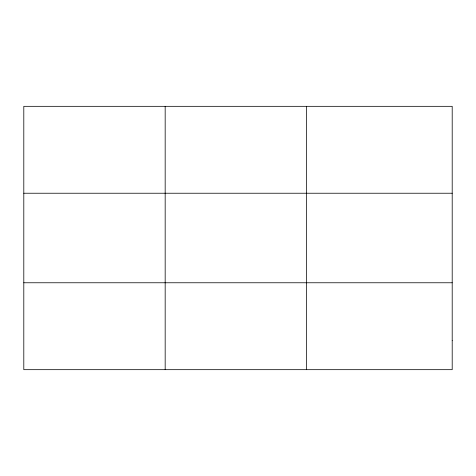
<?xml version="1.0" encoding="UTF-8"?>
<svg xmlns="http://www.w3.org/2000/svg" width="476" height="476" viewBox="0 0 476 476"><rect width="100%" height="100%" fill="white"/><g stroke="black" fill="none" stroke-linecap="round" stroke-linejoin="round"><path stroke-width="0.71" d="M165.172 369.673L165.172 106.326M306.544 369.673L306.544 106.326M23.8 193.232L452.2 193.232M23.8 282.768L452.2 282.768M452.2 340.703L452.2 369.673L23.8 369.673L23.8 106.326L452.2 106.326L452.2 340.703"/></g></svg>
